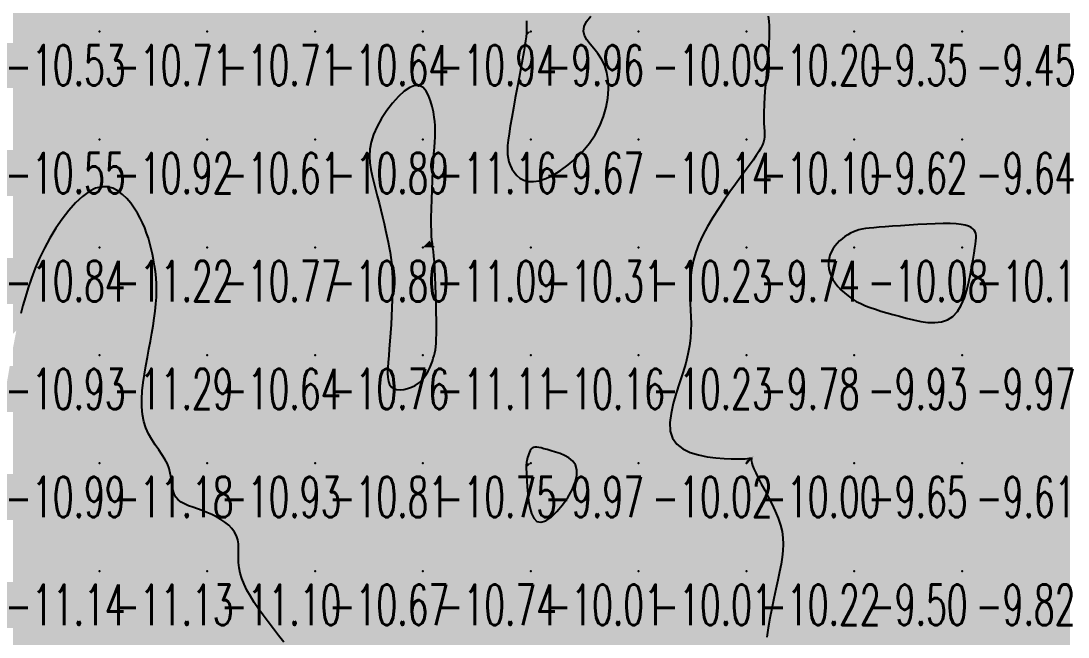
# Model space of a CAD drawing. Header units: millimetres. Extents: x 88261 to 90953, y 390274 to 392322.
# Drawn here: x 89743 to 89840.1, y 391921.1 to 391978.2 of the extents above; entities that cross this region are included whole.
import ezdxf
from ezdxf.enums import TextEntityAlignment as Align

# ---------------------------------------------------------------- set-up
doc = ezdxf.new("R2010")
doc.units = ezdxf.units.MM
doc.header["$LTSCALE"] = 25
for name, color, linetype in [('CN_03_00', 7, 'Continuous'), ('CN_04_00', 242, 'Continuous'), ('COTEAlt', 7, 'Continuous'), ('TN_COLORIAGE', 7, 'Continuous')]:
    doc.layers.add(name, color=color, linetype=linetype)
doc.styles.add('Simplex 1.0', font='Simplex.shx', dxfattribs={"width": 0.99, "height": 2.5})
doc.styles.get("Standard").update_dxf_attribs({"font": 'times.ttf'})

# ---------------------------------------------------------------- blocks, each defined once
blk = doc.blocks.new('COTE')
at = {"color": 0}
blk.add_point((0, 0), dxfattribs=at)
at = {"layer": 'COTEAlt'}
blk.add_attdef('ALT', text='', height=3.75, dxfattribs=at).set_placement((1.25, -1.25), align=Align.TOP_LEFT)

msp = doc.modelspace()

# ---------------------------------------------------------------- linework, layer by layer
at = {"layer": 'CN_03_00', "elevation": -11, "flags": 128}
msp.add_lwpolyline([(89780.107, 391944.893), (89780.348, 391945.165), (89780.557, 391945.458), (89780.735, 391945.764), (89780.887, 391946.075), (89781.015, 391946.384), (89781.122, 391946.683), (89781.212, 391946.963), (89781.288, 391947.221), (89781.35, 391947.472), (89781.4, 391947.731), (89781.438, 391948.018), (89781.467, 391948.349), (89781.486, 391948.742), (89781.497, 391949.215), (89781.5, 391949.785), (89781.497, 391950.463), (89781.488, 391951.225), (89781.473, 391952.042), (89781.452, 391952.884), (89781.426, 391953.721), (89781.394, 391954.521), (89781.358, 391955.256), (89781.316, 391955.896), (89781.271, 391956.419), (89781.223, 391956.85), (89781.175, 391957.22), (89781.129, 391957.563), (89781.089, 391957.911), (89781.056, 391958.298), (89781.033, 391958.756), (89781.022, 391959.318), (89781.025, 391960.006), (89781.04, 391960.798), (89781.066, 391961.661), (89781.099, 391962.563), (89781.139, 391963.469), (89781.182, 391964.349), (89781.226, 391965.168), (89781.27, 391965.893), (89781.311, 391966.502), (89781.347, 391967.009), (89781.374, 391967.44), (89781.39, 391967.818), (89781.393, 391968.169), (89781.38, 391968.518), (89781.347, 391968.888), (89781.293, 391969.305), (89781.215, 391969.783), (89781.106, 391970.298), (89780.961, 391970.816), (89780.776, 391971.303), (89780.543, 391971.722), (89780.258, 391972.042), (89779.914, 391972.226), (89779.507, 391972.24), (89779.035, 391972.062), (89778.516, 391971.711), (89777.972, 391971.218), (89777.427, 391970.613), (89776.902, 391969.929), (89776.421, 391969.195), (89776.006, 391968.442), (89775.679, 391967.702), (89775.457, 391966.999), (89775.333, 391966.332), (89775.292, 391965.692), (89775.32, 391965.073), (89775.404, 391964.466), (89775.529, 391963.863), (89775.681, 391963.257), (89775.848, 391962.64), (89776.016, 391962.007), (89776.182, 391961.363), (89776.344, 391960.717), (89776.501, 391960.075), (89776.649, 391959.447), (89776.788, 391958.84), (89776.914, 391958.263), (89777.028, 391957.722), (89777.126, 391957.223), (89777.209, 391956.755), (89777.278, 391956.303), (89777.333, 391955.852), (89777.374, 391955.388), (89777.402, 391954.896), (89777.418, 391954.361), (89777.421, 391953.77), (89777.413, 391953.112), (89777.395, 391952.398), (89777.367, 391951.645), (89777.332, 391950.868), (89777.289, 391950.084), (89777.241, 391949.309), (89777.188, 391948.559), (89777.131, 391947.85), (89777.073, 391947.196), (89777.022, 391946.601), (89776.985, 391946.065), (89776.971, 391945.59), (89776.988, 391945.177), (89777.045, 391944.827), (89777.151, 391944.542), (89777.313, 391944.323), (89777.537, 391944.169), (89777.813, 391944.079), (89778.127, 391944.048), (89778.468, 391944.073), (89778.822, 391944.149), (89779.175, 391944.273), (89779.516, 391944.441), (89779.83, 391944.649), (89780.107, 391944.893)], close=True, dxfattribs=at)
msp.add_lwpolyline([(89767.347, 391920.651), (89766.864, 391921.272), (89766.379, 391921.904), (89765.902, 391922.533), (89765.445, 391923.151), (89765.014, 391923.755), (89764.614, 391924.345), (89764.252, 391924.919), (89763.933, 391925.478), (89763.663, 391926.022), (89763.448, 391926.55), (89763.293, 391927.061), (89763.202, 391927.556), (89763.159, 391928.033), (89763.149, 391928.493), (89763.153, 391928.935), (89763.154, 391929.359), (89763.134, 391929.764), (89763.077, 391930.149), (89762.964, 391930.515), (89762.783, 391930.861), (89762.539, 391931.187), (89762.24, 391931.491), (89761.894, 391931.774), (89761.511, 391932.035), (89761.099, 391932.273), (89760.668, 391932.489), (89760.226, 391932.681), (89759.781, 391932.851), (89759.343, 391933.005), (89758.92, 391933.153), (89758.521, 391933.304), (89758.155, 391933.465), (89757.829, 391933.646), (89757.553, 391933.856), (89757.336, 391934.104), (89757.181, 391934.395), (89757.076, 391934.725), (89757.005, 391935.089), (89756.949, 391935.48), (89756.893, 391935.892), (89756.819, 391936.317), (89756.71, 391936.75), (89756.549, 391937.185), (89756.326, 391937.616), (89756.052, 391938.05), (89755.746, 391938.493), (89755.425, 391938.953), (89755.108, 391939.436), (89754.813, 391939.952), (89754.558, 391940.505), (89754.361, 391941.105), (89754.237, 391941.755), (89754.178, 391942.45), (89754.177, 391943.179), (89754.224, 391943.936), (89754.309, 391944.711), (89754.422, 391945.494), (89754.554, 391946.278), (89754.695, 391947.053), (89754.837, 391947.811), (89754.975, 391948.553), (89755.106, 391949.276), (89755.226, 391949.982), (89755.332, 391950.67), (89755.42, 391951.34), (89755.487, 391951.993), (89755.53, 391952.627), (89755.545, 391953.243), (89755.534, 391953.841), (89755.5, 391954.423), (89755.445, 391954.989), (89755.37, 391955.54), (89755.279, 391956.076), (89755.174, 391956.598), (89755.057, 391957.107), (89754.93, 391957.604), (89754.789, 391958.09), (89754.632, 391958.567), (89754.455, 391959.036), (89754.255, 391959.5), (89754.029, 391959.96), (89753.773, 391960.417), (89753.483, 391960.874), (89753.158, 391961.327), (89752.797, 391961.76), (89752.4, 391962.151), (89751.968, 391962.478), (89751.502, 391962.72), (89751.001, 391962.855), (89750.466, 391962.861), (89749.898, 391962.716), (89749.299, 391962.407), (89748.678, 391961.947), (89748.048, 391961.357), (89747.419, 391960.657), (89746.803, 391959.868), (89746.211, 391959.011), (89745.655, 391958.106), (89745.146, 391957.174), (89744.694, 391956.235), (89744.295, 391955.301), (89743.947, 391954.383), (89743.645, 391953.494), (89743.383, 391952.643), (89743.159, 391951.843), (89742.967, 391951.105)], dxfattribs=at)
at = {"layer": 'CN_04_00', "elevation": -10, "flags": 128}
for points in [[(89789.864, 391978.228), (89789.867, 391977.784), (89789.863, 391977.411), (89789.848, 391977.075), (89789.818, 391976.737), (89789.769, 391976.362), (89789.697, 391975.914), (89789.599, 391975.356), (89789.473, 391974.663), (89789.323, 391973.857), (89789.157, 391972.97), (89788.983, 391972.035), (89788.807, 391971.085), (89788.638, 391970.152), (89788.481, 391969.269), (89788.345, 391968.468), (89788.235, 391967.774), (89788.154, 391967.18), (89788.103, 391966.67), (89788.084, 391966.229), (89788.097, 391965.841), (89788.144, 391965.491), (89788.227, 391965.163), (89788.345, 391964.843), (89788.502, 391964.519), (89788.702, 391964.203), (89788.948, 391963.912), (89789.245, 391963.663), (89789.597, 391963.472), (89790.01, 391963.356), (89790.488, 391963.332), (89791.034, 391963.416), (89791.65, 391963.621), (89792.318, 391963.941), (89793.017, 391964.364), (89793.726, 391964.882), (89794.422, 391965.482), (89795.086, 391966.156), (89795.694, 391966.891), (89796.226, 391967.678), (89796.664, 391968.505), (89797.006, 391969.357), (89797.253, 391970.219), (89797.406, 391971.073), (89797.467, 391971.904), (89797.436, 391972.697), (89797.315, 391973.434), (89797.105, 391974.1), (89796.814, 391974.684), (89796.469, 391975.197), (89796.104, 391975.655), (89795.755, 391976.076), (89795.454, 391976.474), (89795.237, 391976.866), (89795.137, 391977.27), (89795.188, 391977.699), (89795.415, 391978.169), (89795.805, 391978.676)], [(89812.274, 391978.652), (89812.325, 391978.205), (89812.357, 391977.753), (89812.368, 391977.271), (89812.359, 391976.735), (89812.329, 391976.118), (89812.279, 391975.404), (89812.214, 391974.613), (89812.14, 391973.772), (89812.064, 391972.908), (89811.99, 391972.05), (89811.926, 391971.224), (89811.876, 391970.458), (89811.848, 391969.78), (89811.844, 391969.21), (89811.859, 391968.738), (89811.883, 391968.346), (89811.907, 391968.019), (89811.923, 391967.738), (89811.922, 391967.486), (89811.895, 391967.246), (89811.834, 391967.002), (89811.73, 391966.736), (89811.581, 391966.443), (89811.388, 391966.115), (89811.148, 391965.747), (89810.861, 391965.332), (89810.526, 391964.865), (89810.141, 391964.339), (89809.707, 391963.748), (89809.226, 391963.09), (89808.71, 391962.373), (89808.177, 391961.612), (89807.643, 391960.818), (89807.126, 391960.004), (89806.641, 391959.183), (89806.206, 391958.367), (89805.837, 391957.57), (89805.547, 391956.801), (89805.33, 391956.06), (89805.178, 391955.345), (89805.079, 391954.652), (89805.026, 391953.979), (89805.007, 391953.324), (89805.015, 391952.682), (89805.038, 391952.052), (89805.068, 391951.43), (89805.094, 391950.807), (89805.107, 391950.174), (89805.096, 391949.52), (89805.053, 391948.836), (89804.966, 391948.114), (89804.826, 391947.342), (89804.623, 391946.511), (89804.354, 391945.618), (89804.047, 391944.682), (89803.738, 391943.727), (89803.461, 391942.779), (89803.252, 391941.862), (89803.146, 391941.002), (89803.177, 391940.223), (89803.382, 391939.55), (89803.782, 391939.002), (89804.348, 391938.571), (89805.037, 391938.243), (89805.806, 391938.004), (89806.614, 391937.838), (89807.418, 391937.733), (89808.175, 391937.674), (89808.843, 391937.647), (89809.388, 391937.639), (89809.816, 391937.645), (89810.141, 391937.659), (89810.376, 391937.678), (89810.536, 391937.697), (89810.635, 391937.712), (89810.688, 391937.718), (89810.708, 391937.712), (89810.71, 391937.689), (89810.704, 391937.64), (89810.7, 391937.556), (89810.711, 391937.431), (89810.746, 391937.254), (89810.816, 391937.018), (89810.931, 391936.714), (89811.103, 391936.334), (89811.337, 391935.872), (89811.621, 391935.341), (89811.937, 391934.754), (89812.268, 391934.127), (89812.597, 391933.475), (89812.906, 391932.812), (89813.178, 391932.153), (89813.397, 391931.514), (89813.547, 391930.903), (89813.633, 391930.313), (89813.66, 391929.729), (89813.636, 391929.137), (89813.567, 391928.524), (89813.461, 391927.876), (89813.323, 391927.178), (89813.16, 391926.416), (89812.98, 391925.584), (89812.792, 391924.7), (89812.605, 391923.787), (89812.428, 391922.872), (89812.272, 391921.978), (89812.145, 391921.13)]]:
    msp.add_lwpolyline(points, dxfattribs=at)
for points in [[(89818.109, 391956.804), (89817.993, 391956.512), (89817.912, 391956.209), (89817.867, 391955.897), (89817.862, 391955.577), (89817.897, 391955.253), (89817.975, 391954.925), (89818.097, 391954.595), (89818.265, 391954.266), (89818.475, 391953.94), (89818.725, 391953.621), (89819.011, 391953.311), (89819.328, 391953.015), (89819.673, 391952.736), (89820.044, 391952.476), (89820.435, 391952.239), (89820.845, 391952.027), (89821.275, 391951.837), (89821.728, 391951.662), (89822.206, 391951.499), (89822.712, 391951.343), (89823.249, 391951.188), (89823.819, 391951.029), (89824.425, 391950.862), (89825.067, 391950.686), (89825.733, 391950.518), (89826.407, 391950.378), (89827.076, 391950.288), (89827.725, 391950.268), (89828.338, 391950.339), (89828.9, 391950.522), (89829.398, 391950.838), (89829.82, 391951.3), (89830.171, 391951.883), (89830.459, 391952.556), (89830.693, 391953.288), (89830.882, 391954.045), (89831.033, 391954.797), (89831.156, 391955.511), (89831.259, 391956.155), (89831.349, 391956.705), (89831.425, 391957.164), (89831.485, 391957.545), (89831.527, 391957.859), (89831.548, 391958.117), (89831.545, 391958.331), (89831.517, 391958.513), (89831.461, 391958.673), (89831.374, 391958.822), (89831.247, 391958.96), (89831.071, 391959.084), (89830.838, 391959.192), (89830.537, 391959.284), (89830.16, 391959.357), (89829.697, 391959.408), (89829.139, 391959.437), (89828.483, 391959.443), (89827.749, 391959.427), (89826.962, 391959.396), (89826.146, 391959.352), (89825.329, 391959.301), (89824.535, 391959.245), (89823.791, 391959.19), (89823.12, 391959.14), (89822.543, 391959.097), (89822.051, 391959.058), (89821.633, 391959.02), (89821.274, 391958.978), (89820.961, 391958.928), (89820.681, 391958.865), (89820.419, 391958.785), (89820.163, 391958.684), (89819.901, 391958.558), (89819.637, 391958.409), (89819.374, 391958.237), (89819.118, 391958.044), (89818.874, 391957.83), (89818.646, 391957.598), (89818.439, 391957.349), (89818.259, 391957.084), (89818.109, 391956.804)], [(89794.533, 391936.639), (89794.391, 391937.08), (89794.134, 391937.438), (89793.791, 391937.725), (89793.391, 391937.952), (89792.96, 391938.131), (89792.529, 391938.274), (89792.125, 391938.394), (89791.77, 391938.498), (89791.465, 391938.586), (89791.205, 391938.657), (89790.984, 391938.707), (89790.797, 391938.732), (89790.64, 391938.731), (89790.506, 391938.7), (89790.39, 391938.637), (89790.289, 391938.54), (89790.2, 391938.415), (89790.123, 391938.268), (89790.056, 391938.107), (89790, 391937.939), (89789.952, 391937.771), (89789.913, 391937.609), (89789.882, 391937.461), (89789.858, 391937.33), (89789.84, 391937.203), (89789.829, 391937.063), (89789.825, 391936.894), (89789.828, 391936.68), (89789.838, 391936.402), (89789.855, 391936.045), (89789.879, 391935.593), (89789.912, 391935.038), (89789.962, 391934.415), (89790.039, 391933.769), (89790.154, 391933.145), (89790.316, 391932.587), (89790.537, 391932.142), (89790.825, 391931.853), (89791.192, 391931.765), (89791.64, 391931.908), (89792.145, 391932.254), (89792.672, 391932.758), (89793.192, 391933.375), (89793.67, 391934.063), (89794.074, 391934.776), (89794.373, 391935.471), (89794.533, 391936.104), (89794.533, 391936.639)]]:
    msp.add_lwpolyline(points, close=True, dxfattribs=at)
at = {"layer": 'TN_COLORIAGE', "color": 191}
for points in [[(89740.249, 391987.239, -10.618), (89740.249, 391977.239, -10.618), (89750.249, 391987.239, -10.618)], [(89740.249, 391977.239, -10.618), (89750.249, 391977.239, -10.618), (89750.249, 391987.239, -10.618)], [(89750.249, 391987.239, -10.306), (89750.249, 391977.239, -10.306), (89760.249, 391987.239, -10.306)], [(89750.249, 391977.239, -10.306), (89760.249, 391977.239, -10.306), (89760.249, 391987.239, -10.306)], [(89760.249, 391987.239, -10.53), (89760.249, 391977.239, -10.53), (89770.249, 391987.239, -10.53)], [(89760.249, 391977.239, -10.53), (89770.249, 391977.239, -10.53), (89770.249, 391987.239, -10.53)], [(89770.249, 391987.239, -10.772), (89770.249, 391977.239, -10.772), (89780.249, 391987.239, -10.772)], [(89770.249, 391977.239, -10.772), (89780.249, 391977.239, -10.772), (89780.249, 391987.239, -10.772)], [(89780.249, 391977.239, -10), (89789.819, 391986.81, -10), (89780.249, 391987.239, -10), (89789.731, 391987.239, -10)], [(89800.249, 391977.239, -10), (89800.249, 391982.209, -10), (89810.249, 391987.239, -10), (89807.798, 391987.239, -10)], [(89800.249, 391977.239, -10.03), (89810.249, 391977.239, -10.03), (89810.249, 391987.239, -10.03)], [(89810.249, 391977.239, -10), (89812.207, 391979.197, -10), (89810.249, 391987.239, -10), (89810.614, 391987.239, -10)], [(89789.819, 391986.81, -10.939), (89789.851, 391977.239, -10.939), (89780.249, 391977.239, -10.939)], [(89800.249, 391982.209, -10.092), (89793.21, 391977.239, -10.092), (89800.249, 391977.239, -10.092)], [(89812.207, 391979.197, -10.195), (89812.552, 391977.239, -10.195), (89810.249, 391977.239, -10.195)], [(89740.249, 391977.239, -10.713), (89740.249, 391967.239, -10.713), (89750.249, 391977.239, -10.713)], [(89740.249, 391967.239, -10.713), (89750.249, 391967.239, -10.713), (89750.249, 391977.239, -10.713)], [(89750.249, 391977.239, -10.711), (89750.249, 391967.239, -10.711), (89760.249, 391977.239, -10.711)], [(89750.249, 391967.239, -10.711), (89760.249, 391967.239, -10.711), (89760.249, 391977.239, -10.711)], [(89760.249, 391977.239, -10.638), (89760.249, 391967.239, -10.638), (89770.249, 391977.239, -10.638)], [(89760.249, 391967.239, -10.638), (89770.249, 391967.239, -10.638), (89770.249, 391977.239, -10.638)], [(89770.249, 391977.239, -10.939), (89770.249, 391967.239, -10.939), (89780.249, 391977.239, -10.939)], [(89780.249, 391974.415, -10.885), (89774.494, 391967.239, -10.885), (89780.249, 391977.239, -10.885), (89770.249, 391967.239, -10.885)], [(89780.249, 391974.415, -10), (89781.553, 391968.543, -10), (89780.249, 391977.239, -10), (89789.923, 391976.914, -10)], [(89789.923, 391976.914, -10.939), (89789.851, 391977.239, -10.939), (89780.249, 391977.239, -10.939)], [(89781.553, 391968.543, -10), (89789.923, 391976.914, -10), (89781.3, 391967.239, -10), (89788.05, 391967.239, -10)], [(89798.039, 391975.03, -10.092), (89793.21, 391977.239, -10.092), (89800.249, 391977.239, -10.092)], [(89800.249, 391967.239, -10), (89797.267, 391967.239, -10), (89800.249, 391977.239, -10), (89798.039, 391975.03, -10)], [(89800.249, 391977.239, -10.195), (89800.249, 391967.239, -10.195), (89810.249, 391977.239, -10.195)], [(89800.249, 391967.239, -10.195), (89810.249, 391967.239, -10.195), (89810.249, 391977.239, -10.195)], [(89810.249, 391977.239, -10), (89812.552, 391977.239, -10), (89810.249, 391967.239, -10), (89811.56, 391968.55, -10)], [(89811.56, 391968.55, -10.098), (89812.298, 391967.239, -10.098), (89810.249, 391967.239, -10.098)], [(89740.249, 391967.239, -10.919), (89740.249, 391957.239, -10.919), (89750.249, 391967.239, -10.919)], [(89750.249, 391964.549, -10.835), (89744.52, 391957.239, -10.835), (89750.249, 391967.239, -10.835), (89740.249, 391957.239, -10.835)], [(89750.249, 391964.549, -10.611), (89753.873, 391960.864, -10.611), (89750.249, 391967.239, -10.611), (89760.249, 391967.239, -10.611)], [(89755.16, 391957.239, -10.611), (89753.873, 391960.864, -10.611), (89760.249, 391957.239, -10.611), (89760.249, 391967.239, -10.611)], [(89760.249, 391967.239, -10.885), (89760.249, 391957.239, -10.885), (89770.249, 391967.239, -10.885)], [(89760.249, 391957.239, -10.885), (89770.249, 391957.239, -10.885), (89770.249, 391967.239, -10.885)], [(89774.494, 391967.239, -10.802), (89775.85, 391962.841, -10.802), (89770.249, 391967.239, -10.802), (89770.249, 391957.239, -10.802)], [(89780.867, 391957.857, -10), (89781.3, 391967.239, -10), (89787.944, 391964.934, -10), (89788.05, 391967.239, -10)], [(89790.249, 391957.239, -10), (89790.249, 391962.081, -10), (89800.249, 391967.239, -10), (89797.267, 391967.239, -10)], [(89790.249, 391957.239, -10.138), (89800.249, 391957.239, -10.138), (89800.249, 391967.239, -10.138)], [(89800.249, 391967.239, -10.098), (89800.249, 391957.239, -10.098), (89810.249, 391967.239, -10.098)], [(89800.249, 391957.239, -10), (89804.951, 391957.239, -10), (89810.249, 391967.239, -10), (89810.249, 391964.502, -10)], [(89812.298, 391967.239, -10.098), (89810.249, 391964.502, -10.098), (89810.249, 391967.239, -10.098)], [(89781.366, 391957.239, -10), (89780.867, 391957.857, -10), (89790.249, 391957.239, -10), (89787.944, 391964.934, -10)], [(89787.944, 391964.934, -10.306), (89790.249, 391962.081, -10.306), (89790.249, 391957.239, -10.306)], [(89777.193, 391957.239, -10.802), (89775.85, 391962.841, -10.802), (89770.249, 391957.239, -10.802)], [(89820.249, 391958.954, -10.079), (89817.926, 391957.239, -10.079), (89820.249, 391957.239, -10.079)], [(89830.249, 391957.239, -10), (89830.249, 391959.701, -10), (89820.249, 391957.239, -10), (89822.055, 391959.046, -10)], [(89820.249, 391958.954, -10.079), (89822.055, 391959.046, -10.079), (89820.249, 391957.239, -10.079)], [(89831.785, 391958.775, -10.117), (89830.249, 391959.701, -10.117), (89830.249, 391957.239, -10.117)], [(89831.381, 391957.239, -10.117), (89831.785, 391958.775, -10.117), (89830.249, 391957.239, -10.117)], [(89742.549, 391949.539, -10.835), (89744.52, 391957.239, -10.835), (89740.249, 391947.239, -10.835), (89740.249, 391957.239, -10.835)], [(89755.83, 391952.82, -10.639), (89754.698, 391947.239, -10.639), (89760.249, 391957.239, -10.639), (89760.249, 391947.239, -10.639)], [(89755.16, 391957.239, -10.771), (89755.83, 391952.82, -10.771), (89760.249, 391957.239, -10.771)], [(89760.249, 391957.239, -10.802), (89760.249, 391947.239, -10.802), (89770.249, 391957.239, -10.802)], [(89760.249, 391947.239, -10.802), (89770.249, 391947.239, -10.802), (89770.249, 391957.239, -10.802)], [(89777.193, 391957.239, -10.764), (89777.545, 391954.535, -10.764), (89770.249, 391957.239, -10.764), (89770.249, 391947.239, -10.764)], [(89781.568, 391948.558, -10.16), (89781.364, 391947.239, -10.16), (89790.249, 391957.239, -10.16), (89790.249, 391947.239, -10.16)], [(89781.366, 391957.239, -10.306), (89781.568, 391948.558, -10.306), (89790.249, 391957.239, -10.306)], [(89790.249, 391957.239, -10.232), (89790.249, 391947.239, -10.232), (89800.249, 391957.239, -10.232)], [(89790.249, 391947.239, -10.232), (89800.249, 391947.239, -10.232), (89800.249, 391957.239, -10.232)], [(89800.249, 391947.239, -10), (89804.968, 391951.959, -10), (89800.249, 391957.239, -10), (89804.951, 391957.239, -10)], [(89817.926, 391957.239, -10.079), (89817.602, 391954.592, -10.079), (89820.249, 391957.239, -10.079)], [(89817.602, 391954.592, -10.079), (89820.249, 391951.96, -10.079), (89820.249, 391957.239, -10.079)], [(89830.249, 391957.239, -10), (89824.014, 391951.004, -10), (89820.249, 391957.239, -10), (89820.249, 391951.96, -10)], [(89824.014, 391951.004, -10.117), (89830.249, 391949.197, -10.117), (89830.249, 391957.239, -10.117)], [(89831.381, 391957.239, -10.117), (89830.249, 391949.197, -10.117), (89830.249, 391957.239, -10.117)], [(89777.545, 391954.535, -10.764), (89777.156, 391947.239, -10.764), (89770.249, 391947.239, -10.764)], [(89804.968, 391951.959, -10.233), (89805.402, 391947.239, -10.233), (89800.249, 391947.239, -10.233)], [(89753.547, 391940.538, -10.639), (89754.698, 391947.239, -10.639), (89760.249, 391947.239, -10.639)], [(89757.282, 391937.239, -10.639), (89753.547, 391940.538, -10.639), (89760.249, 391937.239, -10.639), (89760.249, 391947.239, -10.639)], [(89760.249, 391947.239, -10.764), (89760.249, 391937.239, -10.764), (89770.249, 391947.239, -10.764)], [(89760.249, 391937.239, -10.764), (89770.249, 391937.239, -10.764), (89770.249, 391947.239, -10.764)], [(89776.618, 391943.609, -10.764), (89777.156, 391947.239, -10.764), (89770.249, 391937.239, -10.764), (89770.249, 391947.239, -10.764)], [(89780.249, 391944.261, -10.16), (89781.364, 391947.239, -10.16), (89780.249, 391937.239, -10.16), (89790.249, 391947.239, -10.16)], [(89780.249, 391937.239, -10), (89789.81, 391937.239, -10), (89790.249, 391947.239, -10), (89790.249, 391939.014, -10)], [(89800.249, 391947.239, -10), (89791.536, 391938.527, -10), (89790.249, 391947.239, -10), (89790.249, 391939.014, -10)], [(89800.249, 391947.239, -10), (89791.536, 391938.527, -10), (89800.249, 391937.239, -10), (89796.354, 391937.239, -10)], [(89800.249, 391947.239, -10), (89805.402, 391947.239, -10), (89800.249, 391937.239, -10), (89801.16, 391938.151, -10)], [(89776.618, 391943.609, -10.751), (89780.249, 391944.261, -10.751), (89770.249, 391937.239, -10.751), (89780.249, 391937.239, -10.751)], [(89800.249, 391937.239, -10), (89801.16, 391938.151, -10), (89810.249, 391937.239, -10), (89810.249, 391937.46, -10)], [(89810.249, 391937.46, -10.005), (89810.903, 391937.894, -10.005), (89810.249, 391937.239, -10.005)], [(89810.389, 391937.239, -10.005), (89810.903, 391937.894, -10.005), (89810.249, 391937.239, -10.005)], [(89756.621, 391933.612, -10.925), (89757.282, 391937.239, -10.925), (89760.249, 391937.239, -10.925)], [(89760.249, 391932.936, -10.925), (89756.621, 391933.612, -10.925), (89760.249, 391937.239, -10.925)], [(89760.249, 391932.936, -10.815), (89763.738, 391930.729, -10.815), (89760.249, 391937.239, -10.815), (89770.249, 391937.239, -10.815)], [(89763.738, 391930.729, -10.674), (89762.583, 391927.239, -10.674), (89770.249, 391937.239, -10.674), (89770.249, 391927.239, -10.674)], [(89770.249, 391937.239, -10.751), (89770.249, 391927.239, -10.751), (89780.249, 391937.239, -10.751)], [(89770.249, 391927.239, -10.751), (89780.249, 391927.239, -10.751), (89780.249, 391937.239, -10.751)], [(89780.249, 391937.239, -10), (89789.81, 391937.239, -10), (89780.249, 391927.239, -10), (89789.804, 391936.795, -10)], [(89780.249, 391927.239, -10), (89789.804, 391936.795, -10), (89790.249, 391927.239, -10), (89790.249, 391929.139, -10)], [(89790.249, 391927.239, -10.022), (89800.249, 391927.239, -10.022), (89800.249, 391937.239, -10.022)], [(89800.249, 391937.239, -10), (89796.354, 391937.239, -10), (89790.249, 391927.239, -10), (89790.249, 391929.139, -10)], [(89800.249, 391927.239, -10.005), (89810.249, 391927.239, -10.005), (89810.249, 391937.239, -10.005)], [(89800.249, 391937.239, -10.005), (89800.249, 391927.239, -10.005), (89810.249, 391937.239, -10.005)], [(89810.249, 391927.239, -10), (89814.16, 391931.151, -10), (89810.249, 391937.239, -10), (89810.389, 391937.239, -10)], [(89813.35, 391927.239, -10.224), (89814.16, 391931.151, -10.224), (89810.249, 391927.239, -10.224)], [(89762.583, 391927.239, -10.674), (89765.69, 391922.68, -10.674), (89770.249, 391927.239, -10.674)], [(89770.073, 391917.239, -10.674), (89765.69, 391922.68, -10.674), (89770.249, 391917.239, -10.674), (89770.249, 391927.239, -10.674)], [(89770.249, 391917.239, -10.741), (89780.249, 391917.239, -10.741), (89780.249, 391927.239, -10.741)], [(89770.249, 391927.239, -10.741), (89770.249, 391917.239, -10.741), (89780.249, 391927.239, -10.741)], [(89780.249, 391927.239, -10.008), (89780.249, 391917.239, -10.008), (89790.249, 391927.239, -10.008)], [(89780.249, 391917.239, -10.008), (89790.249, 391917.239, -10.008), (89790.249, 391927.239, -10.008)], [(89790.249, 391917.239, -10.013), (89800.249, 391917.239, -10.013), (89800.249, 391927.239, -10.013)], [(89790.249, 391927.239, -10.013), (89790.249, 391917.239, -10.013), (89800.249, 391927.239, -10.013)], [(89800.249, 391917.239, -10.224), (89810.249, 391917.239, -10.224), (89810.249, 391927.239, -10.224)], [(89800.249, 391927.239, -10.224), (89800.249, 391917.239, -10.224), (89810.249, 391927.239, -10.224)], [(89810.249, 391927.239, -10), (89813.35, 391927.239, -10), (89810.249, 391917.239, -10), (89811.399, 391918.389, -10)]]:
    msp.add_solid(points, dxfattribs=at)
at = {"layer": 'TN_COLORIAGE', "color": 181}
for points in [[(89789.851, 391977.239, -9.958), (89789.819, 391986.81, -9.958), (89790.249, 391977.239, -9.958), (89790.249, 391987.239, -9.958)], [(89790.249, 391987.239, -9.906), (89790.249, 391977.239, -9.906), (89800.249, 391987.239, -9.906)], [(89793.21, 391977.239, -9.906), (89800.249, 391982.209, -9.906), (89790.249, 391977.239, -9.906), (89800.249, 391987.239, -9.906)], [(89812.552, 391977.239, -9.198), (89812.207, 391979.197, -9.198), (89820.249, 391977.239, -9.198), (89820.249, 391987.239, -9.198)], [(89820.249, 391987.239, -9.472), (89820.249, 391977.239, -9.472), (89830.249, 391987.239, -9.472)], [(89820.249, 391977.239, -9.472), (89830.249, 391977.239, -9.472), (89830.249, 391987.239, -9.472)], [(89830.249, 391987.239, -9), (89836.214, 391987.239, -9), (89830.249, 391977.239, -9), (89836.108, 391983.098, -9)], [(89830.249, 391977.239, -9), (89836.108, 391983.098, -9), (89840.249, 391977.239, -9), (89840.249, 391982.148, -9)], [(89789.923, 391976.914, -9.674), (89788.05, 391967.239, -9.674), (89790.249, 391977.239, -9.674), (89790.249, 391967.239, -9.674)], [(89789.851, 391977.239, -9.961), (89789.923, 391976.914, -9.961), (89790.249, 391977.239, -9.961)], [(89793.21, 391977.239, -9.674), (89798.039, 391975.03, -9.674), (89790.249, 391977.239, -9.674), (89790.249, 391967.239, -9.674)], [(89811.56, 391968.55, -9.348), (89812.552, 391977.239, -9.348), (89820.249, 391977.239, -9.348)], [(89812.298, 391967.239, -9.348), (89811.56, 391968.55, -9.348), (89820.249, 391967.239, -9.348), (89820.249, 391977.239, -9.348)], [(89820.249, 391977.239, -9.451), (89820.249, 391967.239, -9.451), (89830.249, 391977.239, -9.451)], [(89820.249, 391967.239, -9.451), (89830.249, 391967.239, -9.451), (89830.249, 391977.239, -9.451)], [(89830.249, 391977.239, -9.308), (89830.249, 391967.239, -9.308), (89840.249, 391977.239, -9.308)], [(89830.249, 391967.239, -9.308), (89840.249, 391967.239, -9.308), (89840.249, 391977.239, -9.308)], [(89798.039, 391975.03, -9.674), (89797.267, 391967.239, -9.674), (89790.249, 391967.239, -9.674)], [(89787.944, 391964.934, -9.674), (89788.05, 391967.239, -9.674), (89790.249, 391967.239, -9.674)], [(89790.249, 391962.081, -9.674), (89787.944, 391964.934, -9.674), (89790.249, 391967.239, -9.674)], [(89797.267, 391967.239, -9.674), (89790.249, 391962.081, -9.674), (89790.249, 391967.239, -9.674)], [(89810.249, 391964.502, -9.618), (89812.298, 391967.239, -9.618), (89810.249, 391957.239, -9.618), (89820.249, 391967.239, -9.618)], [(89817.926, 391957.239, -9.618), (89820.249, 391958.954, -9.618), (89810.249, 391957.239, -9.618), (89820.249, 391967.239, -9.618)], [(89822.055, 391959.046, -9.618), (89820.249, 391958.954, -9.618), (89830.249, 391967.239, -9.618), (89820.249, 391967.239, -9.618)], [(89822.055, 391959.046, -9.642), (89830.249, 391959.701, -9.642), (89830.249, 391967.239, -9.642)], [(89830.249, 391959.701, -9.355), (89831.785, 391958.775, -9.355), (89830.249, 391967.239, -9.355), (89840.249, 391967.239, -9.355)], [(89831.785, 391958.775, -9.083), (89831.381, 391957.239, -9.083), (89840.249, 391967.239, -9.083), (89840.249, 391957.239, -9.083)], [(89810.249, 391964.502, -9.739), (89804.951, 391957.239, -9.739), (89810.249, 391957.239, -9.739)], [(89804.951, 391957.239, -9.739), (89804.968, 391951.959, -9.739), (89810.249, 391957.239, -9.739)], [(89805.402, 391947.239, -9.739), (89804.968, 391951.959, -9.739), (89810.249, 391947.239, -9.739), (89810.249, 391957.239, -9.739)], [(89817.602, 391954.592, -9.739), (89817.926, 391957.239, -9.739), (89810.249, 391947.239, -9.739), (89810.249, 391957.239, -9.739)], [(89830.249, 391947.239, -9.083), (89840.249, 391947.239, -9.083), (89840.249, 391957.239, -9.083)], [(89830.249, 391949.197, -9.083), (89831.381, 391957.239, -9.083), (89830.249, 391947.239, -9.083), (89840.249, 391957.239, -9.083)], [(89820.249, 391951.96, -9.781), (89817.602, 391954.592, -9.781), (89820.249, 391947.239, -9.781), (89810.249, 391947.239, -9.781)], [(89820.249, 391951.96, -9.929), (89824.014, 391951.004, -9.929), (89820.249, 391947.239, -9.929)], [(89830.249, 391949.197, -9.929), (89824.014, 391951.004, -9.929), (89830.249, 391947.239, -9.929), (89820.249, 391947.239, -9.929)], [(89801.16, 391938.151, -9.781), (89805.402, 391947.239, -9.781), (89810.249, 391947.239, -9.781)], [(89810.249, 391937.46, -9.781), (89801.16, 391938.151, -9.781), (89810.249, 391947.239, -9.781)], [(89810.903, 391937.894, -9.781), (89810.249, 391937.46, -9.781), (89820.249, 391947.239, -9.781), (89810.249, 391947.239, -9.781)], [(89810.903, 391937.894, -9.651), (89810.389, 391937.239, -9.651), (89820.249, 391947.239, -9.651), (89820.249, 391937.239, -9.651)], [(89820.249, 391937.239, -9.972), (89830.249, 391937.239, -9.972), (89830.249, 391947.239, -9.972)], [(89820.249, 391947.239, -9.972), (89820.249, 391937.239, -9.972), (89830.249, 391947.239, -9.972)], [(89830.249, 391937.239, -9.459), (89840.249, 391937.239, -9.459), (89840.249, 391947.239, -9.459)], [(89830.249, 391947.239, -9.459), (89830.249, 391937.239, -9.459), (89840.249, 391947.239, -9.459)], [(89790.249, 391939.014, -9.966), (89789.81, 391937.239, -9.966), (89790.249, 391937.239, -9.966)], [(89790.249, 391939.014, -9.966), (89791.536, 391938.527, -9.966), (89790.249, 391937.239, -9.966)], [(89796.354, 391937.239, -9.966), (89791.536, 391938.527, -9.966), (89790.249, 391937.239, -9.966)], [(89790.249, 391929.139, -9.966), (89789.804, 391936.795, -9.966), (89790.249, 391937.239, -9.966)], [(89789.804, 391936.795, -9.966), (89789.81, 391937.239, -9.966), (89790.249, 391937.239, -9.966)], [(89790.249, 391929.139, -9.966), (89796.354, 391937.239, -9.966), (89790.249, 391937.239, -9.966)], [(89810.389, 391937.239, -9.651), (89814.16, 391931.151, -9.651), (89820.249, 391937.239, -9.651)], [(89814.16, 391931.151, -9.502), (89813.35, 391927.239, -9.502), (89820.249, 391937.239, -9.502), (89820.249, 391927.239, -9.502)], [(89820.249, 391927.239, -9.605), (89830.249, 391927.239, -9.605), (89830.249, 391937.239, -9.605)], [(89820.249, 391937.239, -9.605), (89820.249, 391927.239, -9.605), (89830.249, 391937.239, -9.605)], [(89830.249, 391927.239, -9.52), (89840.249, 391927.239, -9.52), (89840.249, 391937.239, -9.52)], [(89830.249, 391937.239, -9.52), (89830.249, 391927.239, -9.52), (89840.249, 391937.239, -9.52)], [(89813.167, 391917.239, -9.502), (89811.399, 391918.389, -9.502), (89820.249, 391917.239, -9.502), (89820.249, 391927.239, -9.502)], [(89811.399, 391918.389, -9.502), (89813.35, 391927.239, -9.502), (89820.249, 391927.239, -9.502)], [(89820.249, 391927.239, -9.821), (89820.249, 391917.239, -9.821), (89830.249, 391927.239, -9.821)], [(89820.249, 391917.239, -9.821), (89830.249, 391917.239, -9.821), (89830.249, 391927.239, -9.821)], [(89830.249, 391927.239, -9.735), (89830.249, 391917.239, -9.735), (89840.249, 391927.239, -9.735)], [(89830.249, 391917.239, -9.735), (89840.249, 391917.239, -9.735), (89840.249, 391927.239, -9.735)]]:
    msp.add_solid(points, dxfattribs=at)
at = {"layer": 'TN_COLORIAGE', "color": 201}
for points in [[(89774.494, 391967.239, -11.156), (89780.249, 391974.415, -11.156), (89780.249, 391967.239, -11.156)], [(89781.553, 391968.543, -11.156), (89780.249, 391974.415, -11.156), (89780.249, 391967.239, -11.156)], [(89781.3, 391967.239, -11.156), (89781.553, 391968.543, -11.156), (89780.249, 391967.239, -11.156)], [(89775.85, 391962.841, -11.156), (89774.494, 391967.239, -11.156), (89780.249, 391967.239, -11.156)], [(89780.249, 391967.239, -11), (89775.85, 391962.841, -11), (89780.249, 391957.239, -11), (89777.193, 391957.239, -11)], [(89780.249, 391967.239, -11), (89781.3, 391967.239, -11), (89780.249, 391957.239, -11), (89780.867, 391957.857, -11)], [(89744.52, 391957.239, -11.221), (89750.249, 391964.549, -11.221), (89750.249, 391957.239, -11.221)], [(89753.873, 391960.864, -11.221), (89750.249, 391964.549, -11.221), (89750.249, 391957.239, -11.221)], [(89753.873, 391960.864, -11.221), (89755.16, 391957.239, -11.221), (89750.249, 391957.239, -11.221)], [(89750.249, 391947.239, -11), (89742.107, 391947.239, -11), (89750.249, 391957.239, -11), (89742.549, 391949.539, -11)], [(89744.52, 391957.239, -11.221), (89742.549, 391949.539, -11.221), (89750.249, 391957.239, -11.221)], [(89750.249, 391947.239, -11), (89755.83, 391952.82, -11), (89750.249, 391957.239, -11), (89755.16, 391957.239, -11)], [(89780.249, 391947.239, -11), (89777.156, 391947.239, -11), (89780.249, 391957.239, -11), (89777.545, 391954.535, -11)], [(89777.545, 391954.535, -11.087), (89777.193, 391957.239, -11.087), (89780.249, 391957.239, -11.087)], [(89780.867, 391957.857, -11.087), (89781.366, 391957.239, -11.087), (89780.249, 391957.239, -11.087)], [(89780.249, 391947.239, -11), (89781.568, 391948.558, -11), (89780.249, 391957.239, -11), (89781.366, 391957.239, -11)], [(89754.698, 391947.239, -11.289), (89755.83, 391952.82, -11.289), (89750.249, 391947.239, -11.289)], [(89781.364, 391947.239, -11.105), (89781.568, 391948.558, -11.105), (89780.249, 391947.239, -11.105)], [(89742.107, 391947.239, -11.289), (89740.42, 391937.41, -11.289), (89750.249, 391947.239, -11.289)], [(89750.249, 391947.239, -11), (89740.42, 391937.41, -11), (89750.249, 391937.239, -11), (89740.524, 391937.239, -11)], [(89750.249, 391947.239, -11), (89754.698, 391947.239, -11), (89750.249, 391937.239, -11), (89753.547, 391940.538, -11)], [(89777.156, 391947.239, -11.105), (89776.618, 391943.609, -11.105), (89780.249, 391947.239, -11.105)], [(89780.249, 391944.261, -11.105), (89776.618, 391943.609, -11.105), (89780.249, 391947.239, -11.105)], [(89781.364, 391947.239, -11.105), (89780.249, 391944.261, -11.105), (89780.249, 391947.239, -11.105)], [(89753.547, 391940.538, -11.178), (89757.282, 391937.239, -11.178), (89750.249, 391937.239, -11.178)], [(89750.249, 391937.239, -11), (89740.524, 391937.239, -11), (89740.249, 391927.239, -11), (89740.249, 391936.903, -11)], [(89740.249, 391927.239, -11.178), (89750.249, 391927.239, -11.178), (89750.249, 391937.239, -11.178)], [(89750.249, 391937.239, -11), (89757.282, 391937.239, -11), (89750.249, 391927.239, -11), (89756.621, 391933.612, -11)], [(89750.249, 391927.239, -11), (89756.621, 391933.612, -11), (89760.249, 391927.239, -11), (89760.249, 391932.936, -11)], [(89763.738, 391930.729, -11.099), (89760.249, 391932.936, -11.099), (89760.249, 391927.239, -11.099)], [(89762.583, 391927.239, -11.099), (89763.738, 391930.729, -11.099), (89760.249, 391927.239, -11.099)], [(89740.249, 391927.239, -11.132), (89740.249, 391917.239, -11.132), (89750.249, 391927.239, -11.132)], [(89740.249, 391917.239, -11.132), (89750.249, 391917.239, -11.132), (89750.249, 391927.239, -11.132)], [(89750.249, 391927.239, -11.099), (89750.249, 391917.239, -11.099), (89760.249, 391927.239, -11.099)], [(89750.249, 391917.239, -11.099), (89760.249, 391917.239, -11.099), (89760.249, 391927.239, -11.099)], [(89760.249, 391917.239, -11), (89765.69, 391922.68, -11), (89760.249, 391927.239, -11), (89762.583, 391927.239, -11)], [(89765.69, 391922.68, -11.389), (89770.073, 391917.239, -11.389), (89760.249, 391917.239, -11.389)]]:
    msp.add_solid(points, dxfattribs=at)

# ---------------------------------------------------------------- block references
at = {"layer": 'COTEAlt'}
ref = msp.add_blockref('COTE', (89740.249, 391977.239), dxfattribs=at)
ref.add_attrib('ALT', '-10.53', dxfattribs={"height": 3.75, "style": 'Simplex 1.0', "width": 0.6}).set_placement((89741.499, 391975.989), align=Align.TOP_LEFT)
ref = msp.add_blockref('COTE', (89750.249, 391977.239), dxfattribs=at)
ref.add_attrib('ALT', '-10.71', dxfattribs={"height": 3.75, "style": 'Simplex 1.0', "width": 0.6}).set_placement((89751.499, 391975.989), align=Align.TOP_LEFT)
ref = msp.add_blockref('COTE', (89760.249, 391977.239), dxfattribs=at)
ref.add_attrib('ALT', '-10.71', dxfattribs={"height": 3.75, "style": 'Simplex 1.0', "width": 0.6}).set_placement((89761.499, 391975.989), align=Align.TOP_LEFT)
ref = msp.add_blockref('COTE', (89770.249, 391977.239), dxfattribs=at)
ref.add_attrib('ALT', '-10.64', dxfattribs={"height": 3.75, "style": 'Simplex 1.0', "width": 0.6}).set_placement((89771.499, 391975.989), align=Align.TOP_LEFT)
ref = msp.add_blockref('COTE', (89780.249, 391977.239), dxfattribs=at)
ref.add_attrib('ALT', '-10.94', dxfattribs={"height": 3.75, "style": 'Simplex 1.0', "width": 0.6}).set_placement((89781.499, 391975.989), align=Align.TOP_LEFT)
ref = msp.add_blockref('COTE', (89790.249, 391977.239), dxfattribs=at)
ref.add_attrib('ALT', '-9.96', dxfattribs={"height": 3.75, "style": 'Simplex 1.0', "width": 0.6}).set_placement((89791.499, 391975.989), align=Align.TOP_LEFT)
ref = msp.add_blockref('COTE', (89800.249, 391977.239), dxfattribs=at)
ref.add_attrib('ALT', '-10.09', dxfattribs={"height": 3.75, "style": 'Simplex 1.0', "width": 0.6}).set_placement((89801.499, 391975.989), align=Align.TOP_LEFT)
ref = msp.add_blockref('COTE', (89810.249, 391977.239), dxfattribs=at)
ref.add_attrib('ALT', '-10.20', dxfattribs={"height": 3.75, "style": 'Simplex 1.0', "width": 0.6}).set_placement((89811.499, 391975.989), align=Align.TOP_LEFT)
ref = msp.add_blockref('COTE', (89820.249, 391977.239), dxfattribs=at)
ref.add_attrib('ALT', '-9.35', dxfattribs={"height": 3.75, "style": 'Simplex 1.0', "width": 0.6}).set_placement((89821.499, 391975.989), align=Align.TOP_LEFT)
ref = msp.add_blockref('COTE', (89830.249, 391977.239), dxfattribs=at)
ref.add_attrib('ALT', '-9.45', dxfattribs={"height": 3.75, "style": 'Simplex 1.0', "width": 0.6}).set_placement((89831.499, 391975.989), align=Align.TOP_LEFT)
ref = msp.add_blockref('COTE', (89740.249, 391967.239), dxfattribs=at)
ref.add_attrib('ALT', '-10.55', dxfattribs={"height": 3.75, "style": 'Simplex 1.0', "width": 0.6}).set_placement((89741.499, 391965.989), align=Align.TOP_LEFT)
ref = msp.add_blockref('COTE', (89750.249, 391967.239), dxfattribs=at)
ref.add_attrib('ALT', '-10.92', dxfattribs={"height": 3.75, "style": 'Simplex 1.0', "width": 0.6}).set_placement((89751.499, 391965.989), align=Align.TOP_LEFT)
ref = msp.add_blockref('COTE', (89760.249, 391967.239), dxfattribs=at)
ref.add_attrib('ALT', '-10.61', dxfattribs={"height": 3.75, "style": 'Simplex 1.0', "width": 0.6}).set_placement((89761.499, 391965.989), align=Align.TOP_LEFT)
ref = msp.add_blockref('COTE', (89770.249, 391967.239), dxfattribs=at)
ref.add_attrib('ALT', '-10.89', dxfattribs={"height": 3.75, "style": 'Simplex 1.0', "width": 0.6}).set_placement((89771.499, 391965.989), align=Align.TOP_LEFT)
ref = msp.add_blockref('COTE', (89780.249, 391967.239), dxfattribs=at)
ref.add_attrib('ALT', '-11.16', dxfattribs={"height": 3.75, "style": 'Simplex 1.0', "width": 0.6}).set_placement((89781.499, 391965.989), align=Align.TOP_LEFT)
ref = msp.add_blockref('COTE', (89790.249, 391967.239), dxfattribs=at)
ref.add_attrib('ALT', '-9.67', dxfattribs={"height": 3.75, "style": 'Simplex 1.0', "width": 0.6}).set_placement((89791.499, 391965.989), align=Align.TOP_LEFT)
ref = msp.add_blockref('COTE', (89800.249, 391967.239), dxfattribs=at)
ref.add_attrib('ALT', '-10.14', dxfattribs={"height": 3.75, "style": 'Simplex 1.0', "width": 0.6}).set_placement((89801.499, 391965.989), align=Align.TOP_LEFT)
ref = msp.add_blockref('COTE', (89810.249, 391967.239), dxfattribs=at)
ref.add_attrib('ALT', '-10.10', dxfattribs={"height": 3.75, "style": 'Simplex 1.0', "width": 0.6}).set_placement((89811.499, 391965.989), align=Align.TOP_LEFT)
ref = msp.add_blockref('COTE', (89820.249, 391967.239), dxfattribs=at)
ref.add_attrib('ALT', '-9.62', dxfattribs={"height": 3.75, "style": 'Simplex 1.0', "width": 0.6}).set_placement((89821.499, 391965.989), align=Align.TOP_LEFT)
ref = msp.add_blockref('COTE', (89830.249, 391967.239), dxfattribs=at)
ref.add_attrib('ALT', '-9.64', dxfattribs={"height": 3.75, "style": 'Simplex 1.0', "width": 0.6}).set_placement((89831.499, 391965.989), align=Align.TOP_LEFT)
ref = msp.add_blockref('COTE', (89740.249, 391957.239), dxfattribs=at)
ref.add_attrib('ALT', '-10.84', dxfattribs={"height": 3.75, "style": 'Simplex 1.0', "width": 0.6}).set_placement((89741.499, 391955.989), align=Align.TOP_LEFT)
ref = msp.add_blockref('COTE', (89750.249, 391957.239), dxfattribs=at)
ref.add_attrib('ALT', '-11.22', dxfattribs={"height": 3.75, "style": 'Simplex 1.0', "width": 0.6}).set_placement((89751.499, 391955.989), align=Align.TOP_LEFT)
ref = msp.add_blockref('COTE', (89760.249, 391957.239), dxfattribs=at)
ref.add_attrib('ALT', '-10.77', dxfattribs={"height": 3.75, "style": 'Simplex 1.0', "width": 0.6}).set_placement((89761.499, 391955.989), align=Align.TOP_LEFT)
ref = msp.add_blockref('COTE', (89770.249, 391957.239), dxfattribs=at)
ref.add_attrib('ALT', '-10.80', dxfattribs={"height": 3.75, "style": 'Simplex 1.0', "width": 0.6}).set_placement((89771.499, 391955.989), align=Align.TOP_LEFT)
ref = msp.add_blockref('COTE', (89780.249, 391957.239), dxfattribs=at)
ref.add_attrib('ALT', '-11.09', dxfattribs={"height": 3.75, "style": 'Simplex 1.0', "width": 0.6}).set_placement((89781.499, 391955.989), align=Align.TOP_LEFT)
ref = msp.add_blockref('COTE', (89790.249, 391957.239), dxfattribs=at)
ref.add_attrib('ALT', '-10.31', dxfattribs={"height": 3.75, "style": 'Simplex 1.0', "width": 0.6}).set_placement((89791.499, 391955.989), align=Align.TOP_LEFT)
ref = msp.add_blockref('COTE', (89800.249, 391957.239), dxfattribs=at)
ref.add_attrib('ALT', '-10.23', dxfattribs={"height": 3.75, "style": 'Simplex 1.0', "width": 0.6}).set_placement((89801.499, 391955.989), align=Align.TOP_LEFT)
ref = msp.add_blockref('COTE', (89810.249, 391957.239), dxfattribs=at)
ref.add_attrib('ALT', '-9.74', dxfattribs={"height": 3.75, "style": 'Simplex 1.0', "width": 0.6}).set_placement((89811.499, 391955.989), align=Align.TOP_LEFT)
ref = msp.add_blockref('COTE', (89820.249, 391957.239), dxfattribs=at)
ref.add_attrib('ALT', '-10.08', dxfattribs={"height": 3.75, "style": 'Simplex 1.0', "width": 0.6}).set_placement((89821.499, 391955.989), align=Align.TOP_LEFT)
ref = msp.add_blockref('COTE', (89830.249, 391957.239), dxfattribs=at)
ref.add_attrib('ALT', '-10.12', dxfattribs={"height": 3.75, "style": 'Simplex 1.0', "width": 0.6}).set_placement((89831.499, 391955.989), align=Align.TOP_LEFT)
ref = msp.add_blockref('COTE', (89740.249, 391947.239), dxfattribs=at)
ref.add_attrib('ALT', '-10.93', dxfattribs={"height": 3.75, "style": 'Simplex 1.0', "width": 0.6}).set_placement((89741.499, 391945.989), align=Align.TOP_LEFT)
ref = msp.add_blockref('COTE', (89750.249, 391947.239), dxfattribs=at)
ref.add_attrib('ALT', '-11.29', dxfattribs={"height": 3.75, "style": 'Simplex 1.0', "width": 0.6}).set_placement((89751.499, 391945.989), align=Align.TOP_LEFT)
ref = msp.add_blockref('COTE', (89760.249, 391947.239), dxfattribs=at)
ref.add_attrib('ALT', '-10.64', dxfattribs={"height": 3.75, "style": 'Simplex 1.0', "width": 0.6}).set_placement((89761.499, 391945.989), align=Align.TOP_LEFT)
ref = msp.add_blockref('COTE', (89770.249, 391947.239), dxfattribs=at)
ref.add_attrib('ALT', '-10.76', dxfattribs={"height": 3.75, "style": 'Simplex 1.0', "width": 0.6}).set_placement((89771.499, 391945.989), align=Align.TOP_LEFT)
ref = msp.add_blockref('COTE', (89780.249, 391947.239), dxfattribs=at)
ref.add_attrib('ALT', '-11.11', dxfattribs={"height": 3.75, "style": 'Simplex 1.0', "width": 0.6}).set_placement((89781.499, 391945.989), align=Align.TOP_LEFT)
ref = msp.add_blockref('COTE', (89790.249, 391947.239), dxfattribs=at)
ref.add_attrib('ALT', '-10.16', dxfattribs={"height": 3.75, "style": 'Simplex 1.0', "width": 0.6}).set_placement((89791.499, 391945.989), align=Align.TOP_LEFT)
ref = msp.add_blockref('COTE', (89800.249, 391947.239), dxfattribs=at)
ref.add_attrib('ALT', '-10.23', dxfattribs={"height": 3.75, "style": 'Simplex 1.0', "width": 0.6}).set_placement((89801.499, 391945.989), align=Align.TOP_LEFT)
ref = msp.add_blockref('COTE', (89810.249, 391947.239), dxfattribs=at)
ref.add_attrib('ALT', '-9.78', dxfattribs={"height": 3.75, "style": 'Simplex 1.0', "width": 0.6}).set_placement((89811.499, 391945.989), align=Align.TOP_LEFT)
ref = msp.add_blockref('COTE', (89820.249, 391947.239), dxfattribs=at)
ref.add_attrib('ALT', '-9.93', dxfattribs={"height": 3.75, "style": 'Simplex 1.0', "width": 0.6}).set_placement((89821.499, 391945.989), align=Align.TOP_LEFT)
ref = msp.add_blockref('COTE', (89830.249, 391947.239), dxfattribs=at)
ref.add_attrib('ALT', '-9.97', dxfattribs={"height": 3.75, "style": 'Simplex 1.0', "width": 0.6}).set_placement((89831.499, 391945.989), align=Align.TOP_LEFT)
ref = msp.add_blockref('COTE', (89740.249, 391937.239), dxfattribs=at)
ref.add_attrib('ALT', '-10.99', dxfattribs={"height": 3.75, "style": 'Simplex 1.0', "width": 0.6}).set_placement((89741.499, 391935.989), align=Align.TOP_LEFT)
ref = msp.add_blockref('COTE', (89750.249, 391937.239), dxfattribs=at)
ref.add_attrib('ALT', '-11.18', dxfattribs={"height": 3.75, "style": 'Simplex 1.0', "width": 0.6}).set_placement((89751.499, 391935.989), align=Align.TOP_LEFT)
ref = msp.add_blockref('COTE', (89760.249, 391937.239), dxfattribs=at)
ref.add_attrib('ALT', '-10.93', dxfattribs={"height": 3.75, "style": 'Simplex 1.0', "width": 0.6}).set_placement((89761.499, 391935.989), align=Align.TOP_LEFT)
ref = msp.add_blockref('COTE', (89770.249, 391937.239), dxfattribs=at)
ref.add_attrib('ALT', '-10.81', dxfattribs={"height": 3.75, "style": 'Simplex 1.0', "width": 0.6}).set_placement((89771.499, 391935.989), align=Align.TOP_LEFT)
ref = msp.add_blockref('COTE', (89780.249, 391937.239), dxfattribs=at)
ref.add_attrib('ALT', '-10.75', dxfattribs={"height": 3.75, "style": 'Simplex 1.0', "width": 0.6}).set_placement((89781.499, 391935.989), align=Align.TOP_LEFT)
ref = msp.add_blockref('COTE', (89790.249, 391937.239), dxfattribs=at)
ref.add_attrib('ALT', '-9.97', dxfattribs={"height": 3.75, "style": 'Simplex 1.0', "width": 0.6}).set_placement((89791.499, 391935.989), align=Align.TOP_LEFT)
ref = msp.add_blockref('COTE', (89800.249, 391937.239), dxfattribs=at)
ref.add_attrib('ALT', '-10.02', dxfattribs={"height": 3.75, "style": 'Simplex 1.0', "width": 0.6}).set_placement((89801.499, 391935.989), align=Align.TOP_LEFT)
ref = msp.add_blockref('COTE', (89810.249, 391937.239), dxfattribs=at)
ref.add_attrib('ALT', '-10.00', dxfattribs={"height": 3.75, "style": 'Simplex 1.0', "width": 0.6}).set_placement((89811.499, 391935.989), align=Align.TOP_LEFT)
ref = msp.add_blockref('COTE', (89820.249, 391937.239), dxfattribs=at)
ref.add_attrib('ALT', '-9.65', dxfattribs={"height": 3.75, "style": 'Simplex 1.0', "width": 0.6}).set_placement((89821.499, 391935.989), align=Align.TOP_LEFT)
ref = msp.add_blockref('COTE', (89830.249, 391937.239), dxfattribs=at)
ref.add_attrib('ALT', '-9.61', dxfattribs={"height": 3.75, "style": 'Simplex 1.0', "width": 0.6}).set_placement((89831.499, 391935.989), align=Align.TOP_LEFT)
ref = msp.add_blockref('COTE', (89740.249, 391927.239), dxfattribs=at)
ref.add_attrib('ALT', '-11.14', dxfattribs={"height": 3.75, "style": 'Simplex 1.0', "width": 0.6}).set_placement((89741.499, 391925.989), align=Align.TOP_LEFT)
ref = msp.add_blockref('COTE', (89750.249, 391927.239), dxfattribs=at)
ref.add_attrib('ALT', '-11.13', dxfattribs={"height": 3.75, "style": 'Simplex 1.0', "width": 0.6}).set_placement((89751.499, 391925.989), align=Align.TOP_LEFT)
ref = msp.add_blockref('COTE', (89760.249, 391927.239), dxfattribs=at)
ref.add_attrib('ALT', '-11.10', dxfattribs={"height": 3.75, "style": 'Simplex 1.0', "width": 0.6}).set_placement((89761.499, 391925.989), align=Align.TOP_LEFT)
ref = msp.add_blockref('COTE', (89770.249, 391927.239), dxfattribs=at)
ref.add_attrib('ALT', '-10.67', dxfattribs={"height": 3.75, "style": 'Simplex 1.0', "width": 0.6}).set_placement((89771.499, 391925.989), align=Align.TOP_LEFT)
ref = msp.add_blockref('COTE', (89780.249, 391927.239), dxfattribs=at)
ref.add_attrib('ALT', '-10.74', dxfattribs={"height": 3.75, "style": 'Simplex 1.0', "width": 0.6}).set_placement((89781.499, 391925.989), align=Align.TOP_LEFT)
ref = msp.add_blockref('COTE', (89790.249, 391927.239), dxfattribs=at)
ref.add_attrib('ALT', '-10.01', dxfattribs={"height": 3.75, "style": 'Simplex 1.0', "width": 0.6}).set_placement((89791.499, 391925.989), align=Align.TOP_LEFT)
ref = msp.add_blockref('COTE', (89800.249, 391927.239), dxfattribs=at)
ref.add_attrib('ALT', '-10.01', dxfattribs={"height": 3.75, "style": 'Simplex 1.0', "width": 0.6}).set_placement((89801.499, 391925.989), align=Align.TOP_LEFT)
ref = msp.add_blockref('COTE', (89810.249, 391927.239), dxfattribs=at)
ref.add_attrib('ALT', '-10.22', dxfattribs={"height": 3.75, "style": 'Simplex 1.0', "width": 0.6}).set_placement((89811.499, 391925.989), align=Align.TOP_LEFT)
ref = msp.add_blockref('COTE', (89820.249, 391927.239), dxfattribs=at)
ref.add_attrib('ALT', '-9.50', dxfattribs={"height": 3.75, "style": 'Simplex 1.0', "width": 0.6}).set_placement((89821.499, 391925.989), align=Align.TOP_LEFT)
ref = msp.add_blockref('COTE', (89830.249, 391927.239), dxfattribs=at)
ref.add_attrib('ALT', '-9.82', dxfattribs={"height": 3.75, "style": 'Simplex 1.0', "width": 0.6}).set_placement((89831.499, 391925.989), align=Align.TOP_LEFT)

doc.saveas('drawing.dxf')
